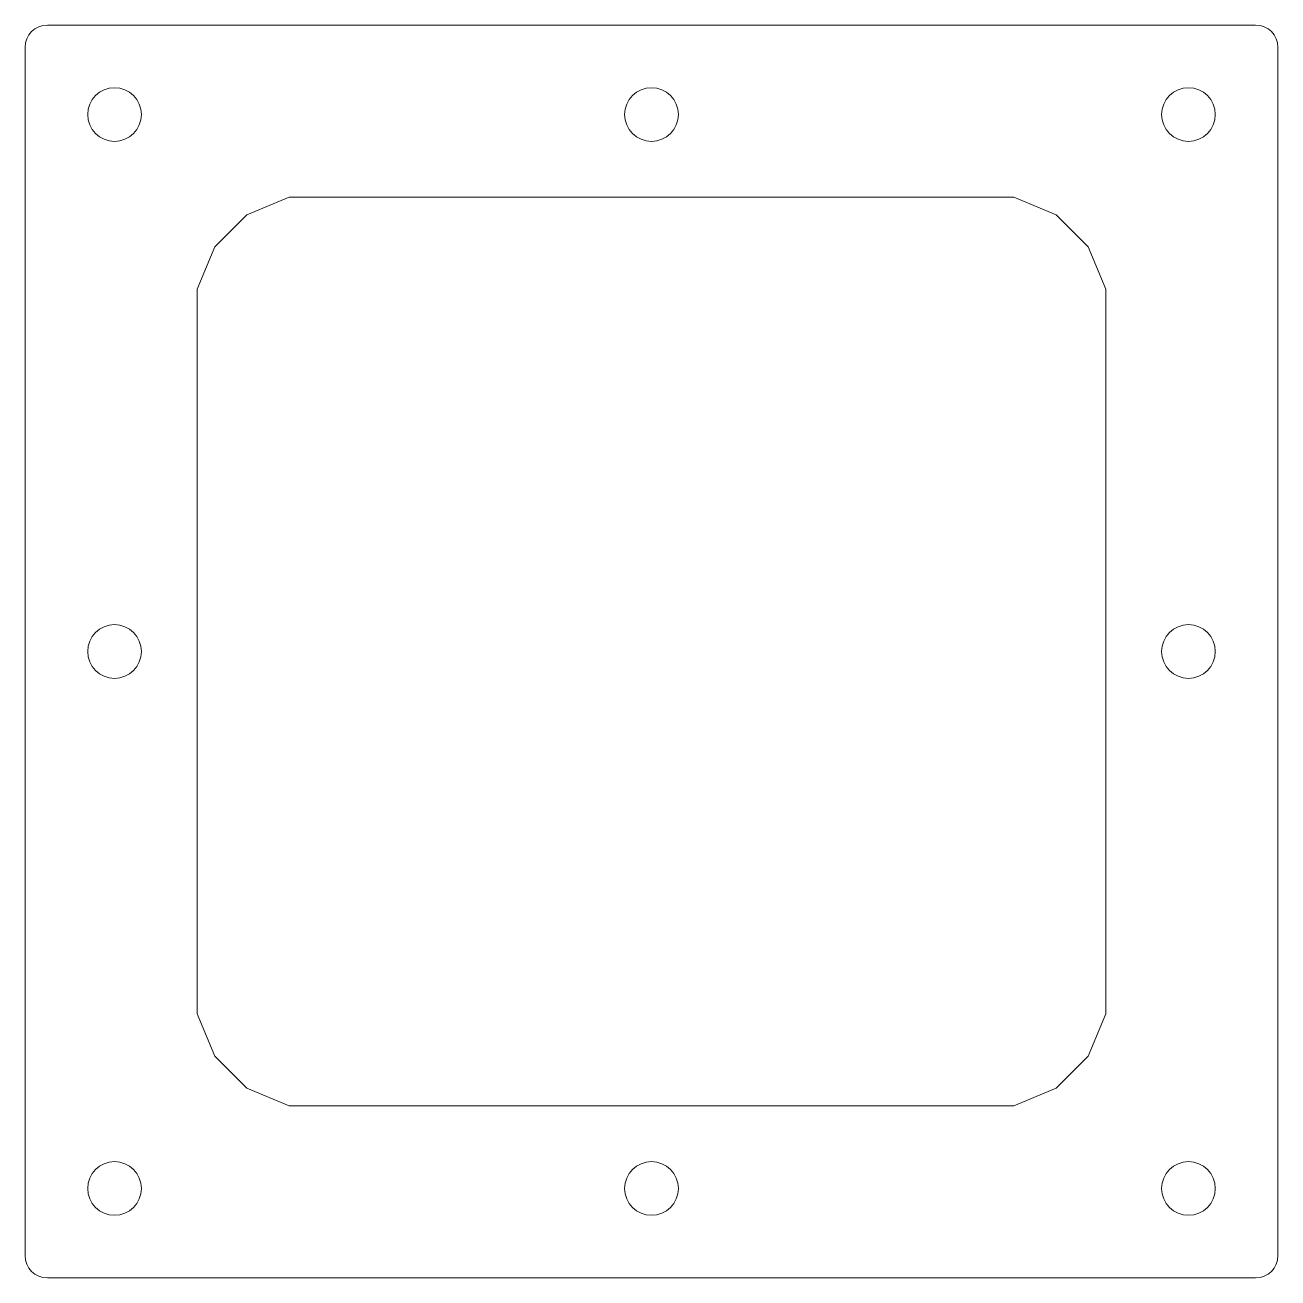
# Model space of a CAD drawing. Header units: millimetres. Extents: x -140 to 140, y -140 to 140.
import ezdxf

# ---------------------------------------------------------------- set-up
doc = ezdxf.new("R2010")
doc.units = ezdxf.units.MM

msp = doc.modelspace()

# ---------------------------------------------------------------- linework, layer by layer
at = {"color": 7, "linetype": 'Continuous', "lineweight": 15}
for p, q in [((-135, 140), (135, 140)), ((-140, -135), (-140, 135)), ((140, 135), (140, -135)), ((-90.41, 97.62), (-80.98, 101.52)), ((-80.98, 101.52), (80.98, 101.52)), ((80.98, 101.52), (90.41, 97.62)), ((-97.62, 90.41), (-90.41, 97.62)), ((90.41, 97.62), (97.62, 90.41)), ((-101.52, 80.98), (-97.62, 90.41)), ((97.62, 90.41), (101.52, 80.98)), ((-101.52, -80.98), (-101.52, 80.98)), ((101.52, 80.98), (101.52, -80.98)), ((-97.62, -90.41), (-101.52, -80.98)), ((101.52, -80.98), (97.62, -90.41)), ((-90.41, -97.62), (-97.62, -90.41)), ((97.62, -90.41), (90.41, -97.62)), ((-80.98, -101.52), (-90.41, -97.62)), ((90.41, -97.62), (80.98, -101.52)), ((80.98, -101.52), (-80.98, -101.52)), ((135, -140), (-135, -140))]:
    msp.add_line(p, q, dxfattribs=at)
for centre in [(-120, 120), (0, 120), (120, 120), (-120, 0), (120, 0), (-120, -120), (0, -120), (120, -120)]:
    msp.add_circle(centre, 6, dxfattribs=at)
for centre, start, end in [((-135, 135), 90, 180), ((135, 135), 0, 90), ((-135, -135), 180, 270), ((135, -135), 270, 0)]:
    msp.add_arc(centre, 5, start, end, dxfattribs=at)

doc.saveas('drawing.dxf')
